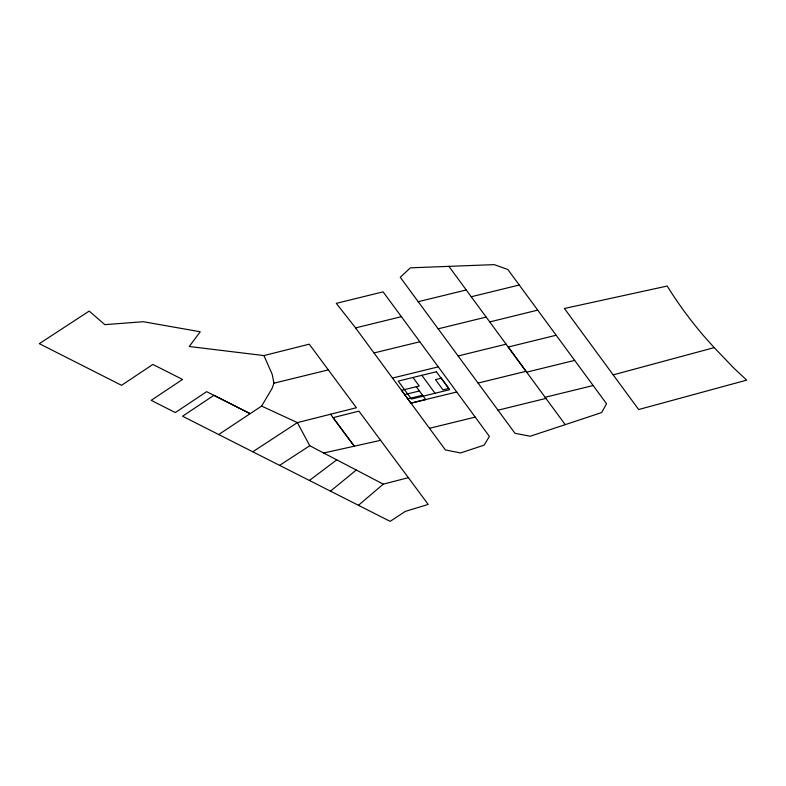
<?xml version="1.0" encoding="UTF-8"?>
<svg xmlns="http://www.w3.org/2000/svg" width="786" height="786" viewBox="0 0 786 786"><rect width="100%" height="100%" fill="white"/><g stroke="black" fill="none" stroke-linecap="round" stroke-linejoin="round"><path stroke-width="1.18" d="M263.958 355.586L272.241 374.46L273.941 383.195L271.995 388.589L261.6 406.087L218.685 434.54L182.568 416.226L213.9 395.338L250.036 413.603L206.659 391.654L175.317 412.562L151.197 400.339L182.529 379.451L152.857 364.439L121.555 385.317L39.3 343.669L89.182 311.079L104.833 324.647L143.376 321.72L200.243 331.771L189.239 346.498L263.958 355.586L309.242 344.17L356.402 407.728L297.373 422.603L252.778 451.783L218.685 434.54M358.416 505.31L383.283 484.147L408.366 477.672L428.193 504.416L405.262 511.421L390.151 521.373L252.778 451.783M330.474 491.142L356.264 470.038M309.399 480.462L336.752 459.849M279.59 465.381L309.763 445.731L383.283 484.147M565.232 424.646L530.226 436.24L515.007 433.322L400.251 277.271L410.39 267.83L494.158 264.627L507.815 269.47L606.556 403.768L601.614 412.571L565.232 424.646L448.885 266.346M613.208 374.863L714.189 347.628L734.222 368.467L746.7 380.119L638.674 409.535L564.407 308.485L667.216 286.035A819.945 473.388 0 0 0 703.892 336.103L714.189 347.628M489.737 321.916L537.712 310.116M458.11 355.97L506.096 344.17M418.211 301.706L466.255 289.975M471.246 296.764L519.251 285.023M355.557 327.9L401.381 316.67L489.393 436.397L484.137 445.141L460.586 452.952L445.407 449.946L354.967 327.094L336.28 303.357L383.096 291.861L401.381 316.67M438.175 328.823L486.17 317.082M373.998 352.953L419.822 341.772M273.941 383.195L328.312 369.882M556.174 335.239L508.228 347.029L526.03 371.297L478.055 383.067M392.489 378.066L438.244 366.865M404.652 394.601L419.419 390.986M407.787 398.866L422.554 395.25M526.669 372.161L574.615 360.401M410.95 403.179L456.705 391.988M545.13 397.274L593.155 385.533M497.99 410.194L545.926 398.414M429.49 428.291L475.216 417.101M408.366 477.672L380.601 440.327L323.685 453.011M261.6 406.087L297.373 422.603L309.763 445.731M330.542 414.251L354.27 446.202L333.077 417.651L358.937 411.137L380.601 440.327M421.846 375.305L435.031 393.265M412.984 377.476L419.243 386.005L401.518 390.337L410.911 403.13L425.678 399.514L416.295 386.722M436.368 371.749L398.217 381.092L411.402 399.052L449.563 389.709L436.368 371.749M441.368 378.174L435.464 379.618L442.97 389.846L448.885 388.402L441.368 378.174"/></g></svg>
